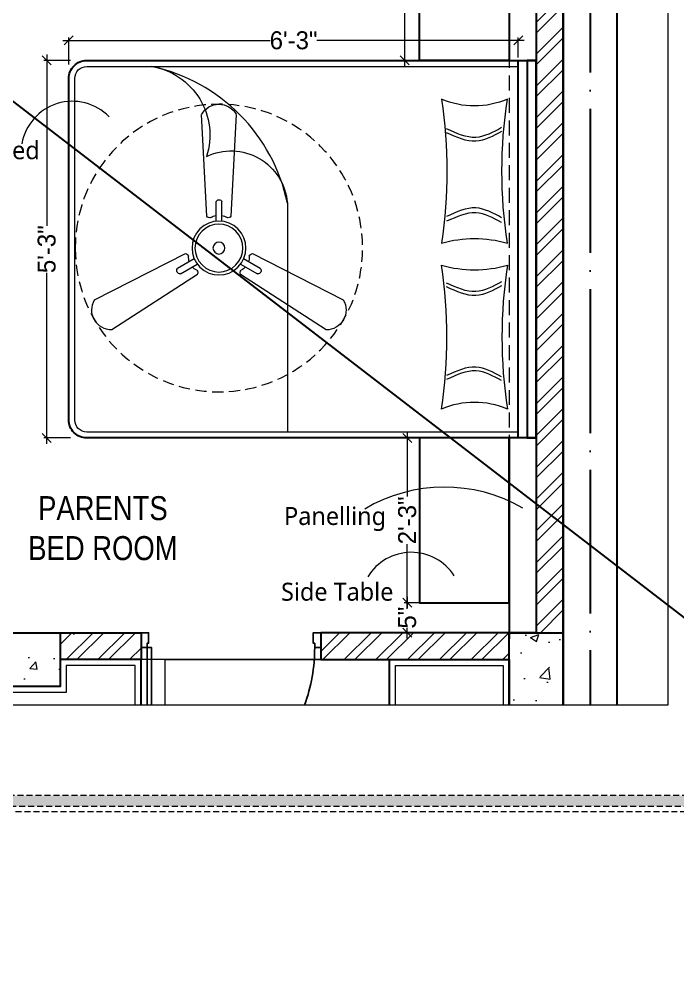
# Model space of a CAD drawing. Header units: millimetres. Extents: x 56222 to 3066687, y -650199 to -121287.
# Drawn here: x 133888.3 to 133998.3, y -183343.1 to -183183.4 of the extents above; entities that cross this region are included whole.
import ezdxf

# ---------------------------------------------------------------- set-up
doc = ezdxf.new("R2010")
doc.units = ezdxf.units.MM
doc.header["$MEASUREMENT"] = 0
doc.header["$PDMODE"] = 35
for name, pattern in [('ACAD_ISO04W100', [30, 24, -3, 0, -3]), ('DASHED', [0.75, 0.5, -0.25]), ('DASHED2', [0.375, 0.25, -0.125]), ('DASHEDX2', [1.5, 1, -0.5])]:
    doc.linetypes.add(name, pattern=pattern)
doc.layers.get('Defpoints').update_dxf_attribs({"color": 220})
doc.layers.add('AR ELE-5', color=134, linetype='Continuous')
doc.layers.add('AR HATCH-7', color=7, linetype='Continuous')
for name, color, linetype, lineweight in [('COLUMN', 1, 'Continuous', 30), ('dim05', 1, 'Continuous', 13), ('Dimension', 10, 'DASHEDX2', 20), ('Electrical', 84, 'Continuous', 30), ('ELEVATION', 250, 'Continuous', 9), ('FIRST FLOOR ( TEXT )', 7, 'Continuous', 9), ('FUR1', 22, 'Continuous', 0), ('FURNITURE', 32, 'Continuous', 9), ('furniture dimensions', 1, 'DASHED', 0), ('FURNITURE-1', 252, 'Continuous', 13), ('GROUND FLOOR', 7, 'Continuous', 9), ('GROUND FLOOR  ( PLINE )', 251, 'Continuous', 30), ('Labelling', 1, 'Continuous', 25), ('wall', 7, 'Continuous', 30), ('X_PLOT', 1, 'Continuous', 9), ('XX~SLAB ( BEAM )~ ( DIM )', 7, 'Continuous', 9)]:
    doc.layers.add(name, color=color, linetype=linetype, lineweight=lineweight)
doc.styles.add('century g', font='GOTHIC.TTF')
doc.styles.add('KATHA', font='swissc.ttf')
doc.styles.add('style4', font='ARIALN.TTF')
doc.dimstyles.new('Archana', dxfattribs={"dimtxt": 2, "dimasz": 0.75, "dimexe": 0.5, "dimexo": 0.5, "dimgap": 0, "dimtad": 0, "dimzin": 0, "dimdsep": 46, "dimlunit": 4, "dimtxsty": 'century g', "dimblk": 'OBLIQUE', "dimcen": 0, "dimdle": 1, "dimclrd": 256, "dimclre": 256, "dimclrt": 256, "dimadec": 0, "dimazin": 0, "dimtfac": 1, "dimtofl": 0, "dimtmove": 1, "dimatfit": 3, "dimfxl": 1, "dimfxlon": 1, "dimtolj": 1, "dimtzin": 0, "dimlwd": -1, "dimlwe": -1, "dimarcsym": 0})
pattern_1 = [(50, (-0.717, 306.826), (14.34520365, -1.2550427), [1.5, -16.5]), (355, (-0.717, 306.826), (-2.7750267, 15.0438427), [1.2, -13.2]), (100.4514445, (0.479, 306.721), (11.5701769, 13.7887998), [1.2748038, -14.0228422]), (46.1842, (-0.717, 310.826), (21.3448266, -3.3103856), [2.25, -24.75]), (96.635635, (1.062, 310.55), (18.693239, 19.482372), [1.9122068, -21.0342752]), (351.184164, (-0.717, 310.826), (18.693239, 19.482372), [1.8, -19.8]), (21, (1.283, 309.826), (11.93814104, -8.0523778), [1.5, -16.5]), (326, (1.283, 309.826), (4.8663066, 14.5030009), [1.2, -13.2]), (71.451445, (2.278, 309.155), (16.8044475, 6.45062306), [1.2748038, -14.0228422]), (37.5, (-0.7165, 306.8256), (0.24319711, 6.65787708), [0, -13.04, 0, -13.4, 0, -13.25]), (7.5, (-0.7165, 306.8256), (5.26139075, 7.88823424), [0, -7.64, 0, -12.74, 0, -5.05]), (327.5, (-5.1765, 306.8256), (10.67644872, -0.45109743), [0, -5, 0, -15.6, 0, -20.7]), (317.5, (-7.177, 306.826), (11.6637234, 2.00209965), [0, -6.5, 0, -10.36, 0, -14.7])]

# ---------------------------------------------------------------- blocks, each defined once
blk = doc.blocks.new('fan')
at = {"layer": 'Electrical', "lineweight": 15, "ltscale": 20}
for p, q in [((3300835.29, -509900.78), (3300836.47, -509923.43)), ((3300841.81, -509923.43), (3300842.99, -509900.78)), ((3300838.47, -509924.57), (3300838.47, -509920.25)), ((3300839.81, -509920.28), (3300839.81, -509924.57)), ((3300831.66, -509931.77), (3300811.45, -509942.07)), ((3300829.93, -509935.08), (3300833.64, -509932.93)), ((3300844.64, -509932.93), (3300848.38, -509935.09)), ((3300866.83, -509942.07), (3300846.62, -509931.77)), ((3300834.31, -509934.09), (3300830.57, -509936.25)), ((3300847.68, -509936.23), (3300843.97, -509934.09)), ((3300815.3, -509948.74), (3300834.33, -509936.39)), ((3300843.95, -509936.39), (3300862.98, -509948.74))]:
    blk.add_line(p, q, dxfattribs=at)
at = {"layer": 'Electrical', "linetype": 'DASHED', "lineweight": 15, "ltscale": 5}
blk.add_circle((3300839.14, -509930.53), 32, dxfattribs=at)
at = {"layer": 'Electrical', "lineweight": 15, "ltscale": 20}
for centre, major_axis, start_param, end_param in [((3300839.14, -509902.94), (3.12, 3.12), -0.272136, 1.842967), ((3300839.13, -509920.5), (0.501, 0.501), -0.465536, 1.983618), ((3300839.14, -509930.53), (4.24, -4.24), 3.14161, 9.424795), ((3300839.14, -509930.53), (3.77, -3.77), 1.749190548672175e-05, 6.283202799085073), ((3300837.1, -509923.08), (0.51, 0.51), 2.863014, 4.257784), ((3300839.14, -509926.42), (2.27, -2.27), 2.565057, 2.951308), ((3300839.14, -509926.42), (2.27, 2.27), 0.19032, 0.57657), ((3300841.18, -509923.08), (0.51, -0.51), 5.167028, 6.561799), ((3300839.14, -509930.53), (0.943, 0.943), 1.570814, 7.853999), ((3300831.67, -509932.49), (0.51, -0.51), 0.978238, 2.373008), ((3300835.59, -509932.58), (2.27, -2.27), 3.855511, 4.241762), ((3300842.69, -509932.58), (2.27, 2.27), 5.183051, 5.569301), ((3300846.61, -509932.49), (0.51, -0.51), 2.339416, 3.734186), ((3300830.46, -509935.55), (0.501, -0.501), 3.199655, 5.648809), ((3300835.59, -509932.58), (2.27, -2.27), 4.659452, 5.045703), ((3300833.71, -509936.02), (0.51, 0.51), -1.325776, 0.068994), ((3300844.57, -509936.02), (0.51, -0.51), 3.072633, 4.467404), ((3300842.69, -509932.58), (2.27, 2.27), 4.37911, 4.765361), ((3300847.83, -509935.54), (0.501, 0.501), 3.723254, 6.172408), ((3300815.25, -509944.32), (3.12, -3.12), 3.393055, 5.508159), ((3300863.03, -509944.32), (3.12, -3.12), 5.48745, 7.602554)]:
    blk.add_ellipse(centre, major_axis=major_axis, ratio=1, start_param=start_param, end_param=end_param, dxfattribs=at)
blk = doc.blocks.new('_Oblique')
at = {"layer": 'wall', "color": 0, "lineweight": -2}
blk.add_line((-0.5, -0.5), (0.5, 0.5), dxfattribs=at)
blk = doc.blocks.new('*D529')
at = {"layer": 'Defpoints', "color": 0, "linetype": 'Continuous', "lineweight": 30, "transparency": 16777216}
for p in [(133959.69, -183253.3), (133953.14, -183280.79), (133959.69, -183280.79)]:
    blk.add_point(p, dxfattribs=at)
at = {"layer": 'furniture dimensions', "color": 5, "linetype": 'Continuous', "transparency": 16777216}
for p, q in [((133953.14, -183252.3), (133953.14, -183263.09)), ((133953.14, -183281.79), (133953.14, -183271)), ((133957.14, -183280.79), (133952.64, -183280.79))]:
    blk.add_line(p, q, dxfattribs=at)
at = {"layer": 'furniture dimensions', "color": 5, "linetype": 'ByBlock', "transparency": 16777216}
blk.add_line((133957.14, -183253.3), (133952.64, -183253.3), dxfattribs=at)
at = {"layer": 'furniture dimensions', "color": 5, "linetype": 'Continuous', "transparency": 16777216, "xscale": 1.5, "yscale": 1.5, "zscale": 1.5}
for p, rotation in [((133953.14, -183253.3), 90), ((133953.14, -183280.79), 270)]:
    blk.add_blockref('_Oblique', p, dxfattribs=dict(at, rotation=rotation))
at = {"layer": 'furniture dimensions', "linetype": 'Continuous', "lineweight": 0, "transparency": 16777216, "insert": (133953.14, -183267.05), "char_height": 3, "attachment_point": 5, "rotation": 90, "style": 'century g'}
blk.add_mtext('\\A1;2\'-3"', dxfattribs=at)
blk = doc.blocks.new('*D539')
at = {"layer": 'Defpoints', "color": 0, "linetype": 'Continuous', "lineweight": 30, "transparency": 16777216}
for p in [(133896.62, -183186.95), (133971.69, -183190.3), (133896.62, -183193.3)]:
    blk.add_point(p, dxfattribs=at)
at = {"layer": 'furniture dimensions', "color": 5, "linetype": 'Continuous', "transparency": 16777216}
for p, q in [((133895.62, -183186.95), (133930.28, -183186.95)), ((133896.62, -183190.95), (133896.62, -183186.45)), ((133972.69, -183186.95), (133938.03, -183186.95))]:
    blk.add_line(p, q, dxfattribs=at)
at = {"layer": 'furniture dimensions', "color": 5, "linetype": 'ByBlock', "transparency": 16777216}
blk.add_line((133971.69, -183189.8), (133971.69, -183186.45), dxfattribs=at)
at = {"layer": 'furniture dimensions', "color": 5, "linetype": 'Continuous', "transparency": 16777216, "xscale": 1.5, "yscale": 1.5, "zscale": 1.5, "rotation": 180}
blk.add_blockref('_Oblique', (133896.62, -183186.95), dxfattribs=at)
at = {"layer": 'furniture dimensions', "color": 5, "linetype": 'Continuous', "transparency": 16777216, "xscale": 1.5, "yscale": 1.5, "zscale": 1.5}
blk.add_blockref('_Oblique', (133971.69, -183186.95), dxfattribs=at)
at = {"layer": 'furniture dimensions', "linetype": 'Continuous', "lineweight": 0, "transparency": 16777216, "insert": (133934.16, -183186.95), "char_height": 3, "attachment_point": 5, "style": 'century g'}
blk.add_mtext('\\A1;6\'-3"', dxfattribs=at)
blk = doc.blocks.new('*D540')
at = {"layer": 'Defpoints', "color": 0, "linetype": 'Continuous', "lineweight": 30, "transparency": 16777216}
for p in [(133901.31, -183190.3), (133892.93, -183253.3), (133901.31, -183253.3)]:
    blk.add_point(p, dxfattribs=at)
at = {"layer": 'furniture dimensions', "color": 5, "linetype": 'Continuous', "transparency": 16777216}
for p, q in [((133892.93, -183189.3), (133892.93, -183217.87)), ((133892.93, -183254.3), (133892.93, -183225.74)), ((133896.93, -183253.3), (133892.43, -183253.3))]:
    blk.add_line(p, q, dxfattribs=at)
at = {"layer": 'furniture dimensions', "color": 5, "linetype": 'ByBlock', "transparency": 16777216}
blk.add_line((133896.93, -183190.3), (133892.43, -183190.3), dxfattribs=at)
at = {"layer": 'furniture dimensions', "color": 5, "linetype": 'Continuous', "transparency": 16777216, "xscale": 1.5, "yscale": 1.5, "zscale": 1.5}
for p, rotation in [((133892.93, -183190.3), 90), ((133892.93, -183253.3), 270)]:
    blk.add_blockref('_Oblique', p, dxfattribs=dict(at, rotation=rotation))
at = {"layer": 'furniture dimensions', "linetype": 'Continuous', "lineweight": 0, "transparency": 16777216, "insert": (133892.93, -183221.8), "char_height": 3, "attachment_point": 5, "rotation": 90, "style": 'century g'}
blk.add_mtext('\\A1;5\'-3"', dxfattribs=at)
blk = doc.blocks.new('*D542')
at = {"layer": 'Defpoints', "color": 0, "linetype": 'Continuous', "lineweight": 30, "transparency": 16777216}
for p in [(133955.19, -183162.79), (133952.72, -183190.3), (133955.19, -183190.3)]:
    blk.add_point(p, dxfattribs=at)
at = {"layer": 'furniture dimensions', "color": 5, "linetype": 'ByBlock', "transparency": 16777216}
blk.add_line((133954.69, -183162.79), (133952.22, -183162.79), dxfattribs=at)
at = {"layer": 'furniture dimensions', "color": 5, "linetype": 'Continuous', "transparency": 16777216}
for p, q in [((133952.72, -183161.79), (133952.72, -183172.59)), ((133952.72, -183191.3), (133952.72, -183180.5)), ((133954.69, -183190.3), (133952.22, -183190.3))]:
    blk.add_line(p, q, dxfattribs=at)
at = {"layer": 'furniture dimensions', "color": 5, "linetype": 'Continuous', "transparency": 16777216, "xscale": 1.5, "yscale": 1.5, "zscale": 1.5}
for p, rotation in [((133952.72, -183162.79), 90), ((133952.72, -183190.3), 270)]:
    blk.add_blockref('_Oblique', p, dxfattribs=dict(at, rotation=rotation))
at = {"layer": 'furniture dimensions', "linetype": 'Continuous', "lineweight": 0, "transparency": 16777216, "insert": (133952.72, -183176.55), "char_height": 3, "attachment_point": 5, "rotation": 90, "style": 'century g'}
blk.add_mtext('\\A1;2\'-4"', dxfattribs=at)
blk = doc.blocks.new('*D543')
at = {"layer": 'Defpoints', "color": 0, "linetype": 'Continuous', "lineweight": 30, "transparency": 16777216}
for p in [(133955.19, -183280.79), (133953.14, -183285.79), (133955.19, -183285.79)]:
    blk.add_point(p, dxfattribs=at)
at = {"layer": 'furniture dimensions', "color": 5, "linetype": 'ByBlock', "transparency": 16777216}
blk.add_line((133954.69, -183280.79), (133952.64, -183280.79), dxfattribs=at)
at = {"layer": 'furniture dimensions', "color": 5, "linetype": 'Continuous', "transparency": 16777216}
for p, q in [((133953.14, -183279.79), (133953.14, -183281.62)), ((133954.69, -183285.79), (133952.64, -183285.79)), ((133953.14, -183286.79), (133953.14, -183284.96))]:
    blk.add_line(p, q, dxfattribs=at)
at = {"layer": 'furniture dimensions', "color": 5, "linetype": 'Continuous', "transparency": 16777216, "xscale": 1.5, "yscale": 1.5, "zscale": 1.5}
for p, rotation in [((133953.14, -183280.79), 90), ((133953.14, -183285.79), 270)]:
    blk.add_blockref('_Oblique', p, dxfattribs=dict(at, rotation=rotation))
at = {"layer": 'furniture dimensions', "linetype": 'Continuous', "lineweight": 0, "transparency": 16777216, "insert": (133953.14, -183283.29), "char_height": 3, "attachment_point": 5, "rotation": 90, "style": 'century g'}
blk.add_mtext('\\A1;5"', dxfattribs=at)

msp = doc.modelspace()

# ---------------------------------------------------------------- hatches: boundary and pattern name
at = {"layer": 'AR HATCH-7', "lineweight": 18, "true_color": 0x939598, "transparency": 33554687}
h = msp.add_hatch(dxfattribs=at)
h.set_pattern_fill('ANSI32', color=252, scale=10)
h.set_pattern_definition([(45, (-0.7165, 306.8256), (-2.65165043, 2.65165043), []), (45, (1.0512, 306.8256), (-2.65165043, 2.65165043), [])])
h.paths.add_polyline_path([(133970.191, -183147.794), (133934.191, -183147.794), (133934.191, -183156.794), (133970.191, -183156.794)])
h.paths.add_polyline_path([(133979.191, -183162.794), (133974.691, -183162.794), (133974.691, -183167.643), (133974.699, -183167.643), (133974.691, -183169.299), (133974.691, -183181.803), (133974.691, -183285.794), (133938.691, -183285.793), (133938.691, -183290.293), (133970.191, -183290.294), (133970.191, -183285.794), (133979.191, -183285.794)])
h = msp.add_hatch(dxfattribs=at)
h.set_pattern_fill('ANSI32', color=252, scale=10)
h.set_pattern_definition([(45, (-4.7165, 306.8256), (-2.65165043, 2.65165043), []), (45, (-2.9488, 306.8256), (-2.65165043, 2.65165043), [])])
h.paths.add_polyline_path([(133908.691, -183285.794), (133895.191, -183285.794), (133895.191, -183290.294), (133908.691, -183290.294)])
at = {"layer": 'Dimension', "true_color": 0xd39e00}
h = msp.add_hatch(color=42, dxfattribs=at)
h.paths.add_polyline_path([(133792.525, -183134.719), (133792.525, -183314.788), (134048.35, -183314.788), (134048.35, -183134.719)])
h.paths.add_polyline_path([(133794.321, -183136.514), (134046.555, -183136.514), (134046.555, -183312.992), (133794.321, -183312.992)], flags=16)
at = {"layer": 'FURNITURE-1', "lineweight": 18, "true_color": 0xc7c8ca}
h = msp.add_hatch(dxfattribs=at)
h.set_pattern_fill('AR-CONC', color=9, scale=2)
h.set_pattern_definition(pattern_1)
h.paths.add_polyline_path([(133899.191, -183285.794), (133884.191, -183285.794), (133884.191, -183294.794), (133899.191, -183294.794)])
h.paths.add_polyline_path([(133846.691, -183147.794), (133837.691, -183147.794), (133837.691, -183156.794), (133839.131, -183156.794), (133846.691, -183156.794)])
h.paths.add_polyline_path([(133979.191, -183147.794), (133970.191, -183147.794), (133970.191, -183162.794), (133979.191, -183162.794)])
h = msp.add_hatch(dxfattribs=at)
h.set_pattern_fill('AR-CONC', color=9, scale=2)
h.set_pattern_definition(pattern_1)
h.paths.add_polyline_path([(133979.191, -183285.794), (133970.191, -183285.794), (133970.191, -183297.866), (133979.191, -183297.866)])

# ---------------------------------------------------------------- linework, layer by layer
for points in [[(133908.691, -183288.293), (133909.691, -183288.293), (133909.691, -183287.543), (133909.941, -183287.543), (133909.941, -183285.793), (133908.691, -183285.793)], [(133938.691, -183288.293), (133937.691, -183288.293), (133937.691, -183287.543), (133937.441, -183287.543), (133937.441, -183285.793), (133938.691, -183285.793)]]:
    msp.add_lwpolyline(points, close=True)
msp.add_lwpolyline([(133910.441, -183297.866), (133910.441, -183288.293), (133909.691, -183288.293), (133909.691, -183297.866)])
at = {"layer": 'AR ELE-5', "linetype": 'ByBlock', "ltscale": 15}
msp.add_arc((133909.646, -183288.276), 28.045, 340.00531, 359.96526, dxfattribs=at)
at = {"layer": 'COLUMN'}
msp.add_lwpolyline([(133895.191, -183285.794), (133895.191, -183294.794), (133880.191, -183294.794), (133880.191, -183285.794)], close=True, dxfattribs=at)
msp.add_lwpolyline([(133970.191, -183297.866), (133970.191, -183285.794), (133979.191, -183285.794), (133979.191, -183297.866)], dxfattribs=at)
at = {"layer": 'Dimension', "color": 42, "true_color": 0xd39e00, "elevation": 0.119}
for points in [[(133791.628, -183133.821), (134049.248, -183133.821), (134049.248, -183315.685), (133791.628, -183315.685)], [(133792.525, -183134.719), (134048.35, -183134.719), (134048.35, -183314.788), (133792.525, -183314.788)], [(133794.321, -183136.514), (134046.555, -183136.514), (134046.555, -183312.992), (133794.321, -183312.992)]]:
    msp.add_lwpolyline(points, close=True, dxfattribs=at)
at = {"layer": 'ELEVATION', "lineweight": 0}
msp.add_lwpolyline([(133811.385, -183138.189), (133996.636, -183138.189), (133996.636, -183297.866), (133811.385, -183297.866)], close=True, dxfattribs=at)
at = {"layer": 'FUR1', "color": 1, "lineweight": 30}
msp.add_line((133759.892, -183099.208), (134077.11, -183343.065), dxfattribs=at)
at = {"layer": 'FUR1', "color": 252, "true_color": 0x939598}
for centre, radius, start, end in [((133897.222, -183205.674), 8.557, 44.25999, 170.02795), ((133959.354, -183287.534), 26.037, 59.79381, 120.76224), ((133953.825, -183280.877), 8.497, 32.40965, 148.60851)]:
    msp.add_arc(centre, radius, start, end, dxfattribs=at)
at = {"layer": 'FURNITURE', "lineweight": 30}
for p, q in [((133970.19, -183162.794), (133970.19, -183190.303)), ((133970.186, -183253.303), (133970.186, -183286.794))]:
    msp.add_line(p, q, dxfattribs=at)
at = {"layer": 'FURNITURE'}
msp.add_line((133933.126, -183214.11), (133933.126, -183252.303), dxfattribs=at)
at = {"layer": 'FURNITURE', "lineweight": 30}
for points in [[(133970.19, -183162.794), (133970.19, -183190.303), (133955.19, -183190.303), (133955.19, -183162.794), (133970.191, -183162.794)], [(133908.691, -183297.866), (133908.691, -183290.294), (133895.191, -183290.294)], [(133950.191, -183297.866), (133950.191, -183290.294), (133970.191, -183290.294), (133970.191, -183297.866)]]:
    msp.add_lwpolyline(points, dxfattribs=at)
msp.add_lwpolyline([(133896.622, -183250.303), (133896.622, -183193.303, -0.4142136), (133899.622, -183190.303), (133974.691, -183190.303), (133974.691, -183253.303), (133899.622, -183253.303, -0.4142136)], format="xyb", close=True, dxfattribs=at)
at = {"layer": 'FURNITURE'}
for points in [[(133897.622, -183250.303), (133897.622, -183193.303, -0.4142136), (133899.622, -183191.303), (133971.691, -183191.303), (133971.691, -183252.303), (133899.622, -183252.303, -0.4142136)], [(133919.605, -183206.314, -0.5279651), (133933.126, -183214.11, 0.2964894), (133910.484, -183191.303, -0.4593765), (133919.605, -183206.314)]]:
    msp.add_lwpolyline(points, format="xyb", close=True, dxfattribs=at)
at = {"layer": 'FURNITURE', "lineweight": 30}
for points in [[(133971.691, -183253.303), (133971.691, -183190.303), (133973.191, -183190.303), (133973.191, -183253.303)], [(133973.191, -183190.303), (133973.191, -183253.303), (133974.691, -183253.303), (133974.691, -183190.303)], [(133970.186, -183253.303), (133955.186, -183253.303), (133955.186, -183280.794), (133970.186, -183280.794)]]:
    msp.add_lwpolyline(points, close=True, dxfattribs=at)
at = {"layer": 'FURNITURE', "elevation": -0.005}
for points in [[(133958.87, -183220.771, -0.1371628), (133969.87, -183220.771, -0.0757258), (133969.87, -183196.771, -0.203137), (133958.87, -183196.771, -0.0741156)], [(133958.87, -183224.476, 0.1371628), (133969.87, -183224.476, 0.0757258), (133969.87, -183248.476, 0.203137), (133958.87, -183248.476, 0.0741156)]]:
    msp.add_lwpolyline(points, format="xyb", close=True, dxfattribs=at)
at = {"layer": 'FURNITURE'}
for points in [[(133896.191, -183291.294), (133896.191, -183295.794), (133885.691, -183295.794)], [(133907.691, -183297.866), (133907.691, -183291.294), (133896.191, -183291.294)], [(133951.191, -183297.866), (133951.191, -183291.294), (133969.191, -183291.294), (133969.191, -183297.866)]]:
    msp.add_lwpolyline(points, dxfattribs=at)
for points in [[(133968.895, -183201.513, -0.005), (133967.478, -183202.285, -0.005), (133964.484, -183203.916, -0.005), (133961.368, -183202.475, -0.005), (133959.726, -183201.716, -0.005)], [(133968.895, -183202.158, -0.005), (133967.478, -183202.93, -0.005), (133964.484, -183204.56, -0.005), (133961.368, -183203.12, -0.005), (133959.726, -183202.361, -0.005)], [(133968.895, -183216.54, -0.005), (133967.478, -183215.768, -0.005), (133964.484, -183214.137, -0.005), (133961.368, -183215.578, -0.005), (133959.726, -183216.336, -0.005)], [(133968.895, -183217.349, -0.005), (133967.478, -183216.577, -0.005), (133964.484, -183214.946, -0.005), (133961.368, -183216.386, -0.005), (133959.726, -183217.145, -0.005)], [(133968.895, -183227.254, -0.005), (133967.478, -183228.026, -0.005), (133964.484, -183229.657, -0.005), (133961.368, -183228.216, -0.005), (133959.726, -183227.458, -0.005)], [(133968.895, -183227.899, -0.005), (133967.478, -183228.671, -0.005), (133964.484, -183230.302, -0.005), (133961.368, -183228.861, -0.005), (133959.726, -183228.102, -0.005)], [(133968.895, -183243.09, -0.005), (133967.478, -183242.318, -0.005), (133964.484, -183240.687, -0.005), (133961.368, -183242.128, -0.005), (133959.726, -183242.886, -0.005)], [(133968.895, -183243.735, -0.005), (133967.478, -183242.963, -0.005), (133964.484, -183241.332, -0.005), (133961.368, -183242.772, -0.005), (133959.726, -183243.531, -0.005)]]:
    msp.add_open_spline(points, degree=3, knots=[0, 0, 0, 0, 4.5779171, 9.671137, 9.671137, 9.671137, 9.671137], dxfattribs=at)
at = {"layer": 'GROUND FLOOR'}
for p, q in [((133979.191, -183138.189), (133979.191, -183297.866)), ((133988.191, -183138.189), (133988.191, -183297.866)), ((133908.691, -183285.794), (133880.191, -183285.794)), ((133908.691, -183285.794), (133908.691, -183290.294)), ((133970.191, -183285.794), (133942.695, -183285.793)), ((133970.191, -183290.294), (133899.191, -183290.294)), ((133970.191, -183290.294), (133970.191, -183297.866))]:
    msp.add_line(p, q, dxfattribs=at)
at = {"layer": 'GROUND FLOOR', "color": 1, "linetype": 'ACAD_ISO04W100'}
msp.add_line((133983.691, -183138.189), (133983.691, -183297.866), dxfattribs=at)
at = {"layer": 'GROUND FLOOR', "color": 6, "lineweight": 30}
for points in [[(133979.191, -183138.189), (133979.191, -183297.866)], [(133988.191, -183297.866), (133988.191, -183138.189)]]:
    msp.add_lwpolyline(points, dxfattribs=at)
at = {"layer": 'GROUND FLOOR  ( PLINE )'}
for points in [[(133979.191, -183297.866), (133979.191, -183147.794), (133934.191, -183147.794), (133934.191, -183156.794), (133970.191, -183156.794)], [(133974.691, -183162.794), (133974.691, -183285.794), (133938.691, -183285.793), (133938.691, -183290.293), (133970.191, -183290.294), (133970.191, -183297.866)], [(133880.191, -183297.866), (133880.191, -183285.794), (133908.691, -183285.794), (133908.691, -183290.294), (133895.191, -183290.294)]]:
    msp.add_lwpolyline(points, dxfattribs=at)
at = {"layer": 'Labelling', "color": 251, "linetype": 'DASHED2', "lineweight": 0, "ltscale": 10, "true_color": 0x636466}
msp.add_line((133970.191, -183162.794), (133970.186, -183286.794), dxfattribs=at)
at = {"layer": 'X_PLOT', "linetype": 'ACAD_ISO04W100', "lineweight": 30}
msp.add_line((133983.691, -183138.189), (133983.691, -183297.866), dxfattribs=at)
at = {"layer": 'XX~SLAB ( BEAM )~ ( DIM )'}
msp.add_lwpolyline([(133912.691, -183297.866), (133912.691, -183290.294), (133950.191, -183290.294), (133950.191, -183297.866)], dxfattribs=at)

# ---------------------------------------------------------------- block references
at = {"layer": 'dim05', "color": 1, "lineweight": 35, "xscale": -0.7500069902881101, "yscale": 0.7500069902881101, "zscale": 0.7500069902881101}
msp.add_blockref('fan', (2609574.126, 199229.858), dxfattribs=at)

# ---------------------------------------------------------------- texts
at = {"layer": 'FIRST FLOOR ( TEXT )', "insert": (133902.323, -183268.373), "char_height": 4, "attachment_point": 5, "style": 'KATHA'}
msp.add_mtext('PARENTS \\PBED ROOM', dxfattribs=at)
at = {"layer": 'FUR1', "color": 1, "char_height": 3, "width": 28.45427, "attachment_point": 5, "style": 'style4'}
for s, insert in [('{\\fMalgun Gothic|b0|i0|c0|p34;Bed}', (133888.193, -183205.298)), ('{\\fMalgun Gothic|b0|i0|c0|p34;Panelling}', (133941.091, -183266.824)), ('{\\fMalgun Gothic|b0|i0|c0|p34;Side Table}', (133941.454, -183278.976))]:
    msp.add_mtext(s, dxfattribs=dict(at, insert=insert))

# ---------------------------------------------------------------- dimensions: what is measured, and where the dimension line sits
at = {"layer": 'furniture dimensions', "color": 5, "linetype": 'Continuous', "lineweight": 0}
for base, p1, p2, picture, middle in [((133952.717, -183190.303), (133955.19, -183162.794), (133955.19, -183190.303), '*D542', (133952.717, -183176.549)), ((133892.931, -183253.303), (133901.306, -183190.303), (133901.306, -183253.303), '*D540', (133892.931, -183221.803)), ((133953.142, -183280.795), (133959.691, -183253.303), (133959.691, -183280.795), '*D529', (133953.142, -183267.049)), ((133953.142, -183285.794), (133955.186, -183280.794), (133955.186, -183285.794), '*D543', (133953.142, -183283.294))]:
    dim = msp.add_linear_dim(base=base, p1=p1, p2=p2, angle=90, dimstyle='Archana', override={"dimtxt": 3, "dimasz": 1.5, "dimdec": 0, "dimclrd": 5, "dimclre": 5, "dimfxl": 4}, dxfattribs=at)
    dim.commit()
    dim.dimension.update_dxf_attribs({"geometry": picture, "text_midpoint": middle})
dim = msp.add_linear_dim(base=(133896.622, -183186.953), p1=(133971.691, -183190.303), p2=(133896.622, -183193.303), dimstyle='Archana', override={"dimtxt": 3, "dimasz": 1.5, "dimdec": 0, "dimclrd": 5, "dimclre": 5, "dimfxl": 4}, dxfattribs=at)
dim.commit()
dim.dimension.update_dxf_attribs({"geometry": '*D539', "text_midpoint": (133934.157, -183186.953)})

doc.saveas('drawing.dxf')
